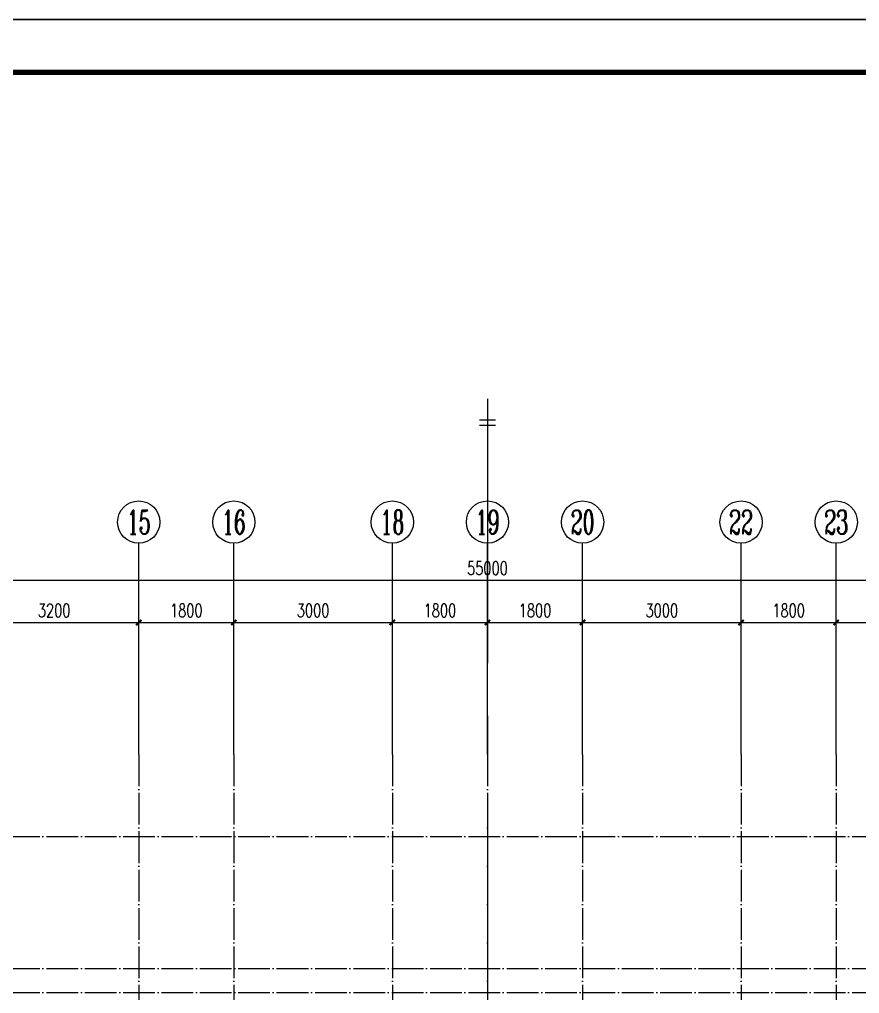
# Model space of a CAD drawing. Extents: x 393367 to 3005760, y 4998 to 826018.
# Drawn here: x 2511249 to 2527148, y 499529 to 517962 of the extents above; entities that cross this region are included whole.
import ezdxf
from ezdxf.enums import TextEntityAlignment as Align

# ---------------------------------------------------------------- set-up
doc = ezdxf.new("R2010")
doc.units = 0
doc.header["$LTSCALE"] = 1000
doc.linetypes.add('CENTER', pattern=[8, 5, -1, 1, -1])
doc.linetypes.add('DOTE', pattern=[2.42, 2, -0.2, 0.02, -0.2])
doc.layers.get('0').update_dxf_attribs({"linetype": 'CONTINUOUS'})
doc.layers.get('Defpoints').update_dxf_attribs({"linetype": 'CONTINUOUS'})
for name, color, linetype in [('-TK', 7, 'CONTINUOUS'), ('AXIS', 3, 'CONTINUOUS'), ('AXIS_TEXT', 7, 'CONTINUOUS'), ('DOTE', 8, 'DOTE'), ('THIN', 7, 'CONTINUOUS')]:
    doc.layers.add(name, color=color, linetype=linetype)
doc.layers.add('yichutu', color=7, linetype='CONTINUOUS', true_color=0xffffff, plot=False)
doc.styles.add('_TCH_AXIS', font='COMPLEX', dxfattribs={"bigfont": 'GBCBIG'})
doc.styles.add('_TCH_DIM_T3', font='SIMPLEX', dxfattribs={"width": 0.705882, "bigfont": 'GBCBIG'})
doc.styles.add('COMPLEX', font='COMPLEX')
doc.dimstyles.new('_TCH_ARCH&&100', dxfattribs={"dimtxt": 255, "dimasz": 100, "dimexe": 250, "dimexo": 300, "dimgap": 100, "dimtad": 1, "dimdec": 0, "dimzin": 0, "dimdsep": 46, "dimtxsty": '_TCH_DIM_T3', "dimblk": 'ARCHTICK', "dimcen": 0.09, "dimclrt": 7, "dimazin": 2, "dimtfac": 1, "dimtdec": 0, "dimtix": 1, "dimtmove": 2, "dimatfit": 3, "dimldrblk": 'ARCHTICK', "dimfxl": 1, "dimtolj": 1, "dimtzin": 0, "dimarcsym": 0})

# ---------------------------------------------------------------- blocks, each defined once
blk = doc.blocks.new('_ArchTick')
at = {"color": 0, "linetype": 'ByBlock', "const_width": 0.4}
blk.add_lwpolyline([(-0.5, -0.5), (0.5, 0.5)], dxfattribs=at)
blk = doc.blocks.new('*D661')
at = {"layer": 'AXIS', "color": 0, "lineweight": -2, "transparency": 16777216}
for p, q in [((2526706, 504351), (2526706, 506801)), ((2529906, 504351), (2529906, 506801)), ((2526706, 506551), (2529906, 506551))]:
    blk.add_line(p, q, dxfattribs=at)
at = {"layer": 'Defpoints', "color": 0, "transparency": 16777216}
for p in [(2529906, 506551), (2526706, 504051), (2529906, 504051)]:
    blk.add_point(p, dxfattribs=at)
at = {"layer": 'AXIS', "color": 0, "lineweight": -2, "transparency": 16777216, "xscale": 100, "yscale": 100, "zscale": 100, "rotation": 180}
blk.add_blockref('_ArchTick', (2526706, 506551), dxfattribs=at)
at = {"layer": 'AXIS', "color": 0, "lineweight": -2, "transparency": 16777216, "xscale": 100, "yscale": 100, "zscale": 100}
blk.add_blockref('_ArchTick', (2529906, 506551), dxfattribs=at)
at = {"layer": 'AXIS', "color": 7, "transparency": 16777216, "insert": (2528306, 506778), "char_height": 255, "attachment_point": 5, "style": '_TCH_DIM_T3'}
blk.add_mtext('\\A1;3200', dxfattribs=at)
blk = doc.blocks.new('*D662')
at = {"layer": 'AXIS', "color": 0, "lineweight": -2, "transparency": 16777216}
for p, q in [((2524906, 504351), (2524906, 506801)), ((2526706, 504351), (2526706, 506801)), ((2524906, 506551), (2526706, 506551))]:
    blk.add_line(p, q, dxfattribs=at)
at = {"layer": 'Defpoints', "color": 0, "transparency": 16777216}
for p in [(2526706, 506551), (2524906, 504051), (2526706, 504051)]:
    blk.add_point(p, dxfattribs=at)
at = {"layer": 'AXIS', "color": 0, "lineweight": -2, "transparency": 16777216, "xscale": 100, "yscale": 100, "zscale": 100, "rotation": 180}
blk.add_blockref('_ArchTick', (2524906, 506551), dxfattribs=at)
at = {"layer": 'AXIS', "color": 0, "lineweight": -2, "transparency": 16777216, "xscale": 100, "yscale": 100, "zscale": 100}
blk.add_blockref('_ArchTick', (2526706, 506551), dxfattribs=at)
at = {"layer": 'AXIS', "color": 7, "transparency": 16777216, "insert": (2525806, 506778), "char_height": 255, "attachment_point": 5, "style": '_TCH_DIM_T3'}
blk.add_mtext('\\A1;1800', dxfattribs=at)
blk = doc.blocks.new('*D663')
at = {"layer": 'AXIS', "color": 0, "lineweight": -2, "transparency": 16777216}
for p, q in [((2521906, 504351), (2521906, 506801)), ((2524906, 504351), (2524906, 506801)), ((2521906, 506551), (2524906, 506551))]:
    blk.add_line(p, q, dxfattribs=at)
at = {"layer": 'Defpoints', "color": 0, "transparency": 16777216}
for p in [(2524906, 506551), (2521906, 504051), (2524906, 504051)]:
    blk.add_point(p, dxfattribs=at)
at = {"layer": 'AXIS', "color": 0, "lineweight": -2, "transparency": 16777216, "xscale": 100, "yscale": 100, "zscale": 100, "rotation": 180}
blk.add_blockref('_ArchTick', (2521906, 506551), dxfattribs=at)
at = {"layer": 'AXIS', "color": 0, "lineweight": -2, "transparency": 16777216, "xscale": 100, "yscale": 100, "zscale": 100}
blk.add_blockref('_ArchTick', (2524906, 506551), dxfattribs=at)
at = {"layer": 'AXIS', "color": 7, "transparency": 16777216, "insert": (2523406, 506778), "char_height": 255, "attachment_point": 5, "style": '_TCH_DIM_T3'}
blk.add_mtext('\\A1;3000', dxfattribs=at)
blk = doc.blocks.new('*D664')
at = {"layer": 'AXIS', "color": 0, "lineweight": -2, "transparency": 16777216}
for p, q in [((2520106, 504351), (2520106, 506801)), ((2521906, 504351), (2521906, 506801)), ((2520106, 506551), (2521906, 506551))]:
    blk.add_line(p, q, dxfattribs=at)
at = {"layer": 'Defpoints', "color": 0, "transparency": 16777216}
for p in [(2521906, 506551), (2520106, 504051), (2521906, 504051)]:
    blk.add_point(p, dxfattribs=at)
at = {"layer": 'AXIS', "color": 0, "lineweight": -2, "transparency": 16777216, "xscale": 100, "yscale": 100, "zscale": 100, "rotation": 180}
blk.add_blockref('_ArchTick', (2520106, 506551), dxfattribs=at)
at = {"layer": 'AXIS', "color": 0, "lineweight": -2, "transparency": 16777216, "xscale": 100, "yscale": 100, "zscale": 100}
blk.add_blockref('_ArchTick', (2521906, 506551), dxfattribs=at)
at = {"layer": 'AXIS', "color": 7, "transparency": 16777216, "insert": (2521006, 506778), "char_height": 255, "attachment_point": 5, "style": '_TCH_DIM_T3'}
blk.add_mtext('\\A1;1800', dxfattribs=at)
blk = doc.blocks.new('*D707')
at = {"layer": 'AXIS', "color": 0, "lineweight": -2, "transparency": 16777216}
for p, q in [((2510306, 504351), (2510306, 506801)), ((2513506, 504351), (2513506, 506801)), ((2510306, 506551), (2513506, 506551))]:
    blk.add_line(p, q, dxfattribs=at)
at = {"layer": 'Defpoints', "color": 0, "transparency": 16777216}
for p in [(2513506, 506551), (2510306, 504051), (2513506, 504051)]:
    blk.add_point(p, dxfattribs=at)
at = {"layer": 'AXIS', "color": 0, "lineweight": -2, "transparency": 16777216, "xscale": 100, "yscale": 100, "zscale": 100, "rotation": 180}
blk.add_blockref('_ArchTick', (2510306, 506551), dxfattribs=at)
at = {"layer": 'AXIS', "color": 0, "lineweight": -2, "transparency": 16777216, "xscale": 100, "yscale": 100, "zscale": 100}
blk.add_blockref('_ArchTick', (2513506, 506551), dxfattribs=at)
at = {"layer": 'AXIS', "color": 7, "transparency": 16777216, "insert": (2511906, 506778), "char_height": 255, "attachment_point": 5, "style": '_TCH_DIM_T3'}
blk.add_mtext('\\A1;3200', dxfattribs=at)
blk = doc.blocks.new('*D708')
at = {"layer": 'AXIS', "color": 0, "lineweight": -2, "transparency": 16777216}
for p, q in [((2513506, 504351), (2513506, 506801)), ((2515306, 504351), (2515306, 506801)), ((2513506, 506551), (2515306, 506551))]:
    blk.add_line(p, q, dxfattribs=at)
at = {"layer": 'Defpoints', "color": 0, "transparency": 16777216}
for p in [(2515306, 506551), (2513506, 504051), (2515306, 504051)]:
    blk.add_point(p, dxfattribs=at)
at = {"layer": 'AXIS', "color": 0, "lineweight": -2, "transparency": 16777216, "xscale": 100, "yscale": 100, "zscale": 100, "rotation": 180}
blk.add_blockref('_ArchTick', (2513506, 506551), dxfattribs=at)
at = {"layer": 'AXIS', "color": 0, "lineweight": -2, "transparency": 16777216, "xscale": 100, "yscale": 100, "zscale": 100}
blk.add_blockref('_ArchTick', (2515306, 506551), dxfattribs=at)
at = {"layer": 'AXIS', "color": 7, "transparency": 16777216, "insert": (2514406, 506778), "char_height": 255, "attachment_point": 5, "style": '_TCH_DIM_T3'}
blk.add_mtext('\\A1;1800', dxfattribs=at)
blk = doc.blocks.new('*D709')
at = {"layer": 'AXIS', "color": 0, "lineweight": -2, "transparency": 16777216}
for p, q in [((2515306, 504351), (2515306, 506801)), ((2518306, 504351), (2518306, 506801)), ((2515306, 506551), (2518306, 506551))]:
    blk.add_line(p, q, dxfattribs=at)
at = {"layer": 'Defpoints', "color": 0, "transparency": 16777216}
for p in [(2518306, 506551), (2515306, 504051), (2518306, 504051)]:
    blk.add_point(p, dxfattribs=at)
at = {"layer": 'AXIS', "color": 0, "lineweight": -2, "transparency": 16777216, "xscale": 100, "yscale": 100, "zscale": 100, "rotation": 180}
blk.add_blockref('_ArchTick', (2515306, 506551), dxfattribs=at)
at = {"layer": 'AXIS', "color": 0, "lineweight": -2, "transparency": 16777216, "xscale": 100, "yscale": 100, "zscale": 100}
blk.add_blockref('_ArchTick', (2518306, 506551), dxfattribs=at)
at = {"layer": 'AXIS', "color": 7, "transparency": 16777216, "insert": (2516806, 506778), "char_height": 255, "attachment_point": 5, "style": '_TCH_DIM_T3'}
blk.add_mtext('\\A1;3000', dxfattribs=at)
blk = doc.blocks.new('*D710')
at = {"layer": 'AXIS', "color": 0, "lineweight": -2, "transparency": 16777216}
for p, q in [((2518306, 504351), (2518306, 506801)), ((2520106, 504351), (2520106, 506801)), ((2518306, 506551), (2520106, 506551))]:
    blk.add_line(p, q, dxfattribs=at)
at = {"layer": 'Defpoints', "color": 0, "transparency": 16777216}
for p in [(2520106, 506551), (2518306, 504051), (2520106, 504051)]:
    blk.add_point(p, dxfattribs=at)
at = {"layer": 'AXIS', "color": 0, "lineweight": -2, "transparency": 16777216, "xscale": 100, "yscale": 100, "zscale": 100, "rotation": 180}
blk.add_blockref('_ArchTick', (2518306, 506551), dxfattribs=at)
at = {"layer": 'AXIS', "color": 0, "lineweight": -2, "transparency": 16777216, "xscale": 100, "yscale": 100, "zscale": 100}
blk.add_blockref('_ArchTick', (2520106, 506551), dxfattribs=at)
at = {"layer": 'AXIS', "color": 7, "transparency": 16777216, "insert": (2519206, 506778), "char_height": 255, "attachment_point": 5, "style": '_TCH_DIM_T3'}
blk.add_mtext('\\A1;1800', dxfattribs=at)
blk = doc.blocks.new('*D711')
at = {"layer": 'AXIS', "color": 0, "lineweight": -2, "transparency": 16777216}
for p, q in [((2492606, 504351), (2492606, 507601)), ((2547606, 504351), (2547606, 507601)), ((2492606, 507351), (2547606, 507351))]:
    blk.add_line(p, q, dxfattribs=at)
at = {"layer": 'Defpoints', "color": 0, "transparency": 16777216}
for p in [(2547606, 507351), (2492606, 504051), (2547606, 504051)]:
    blk.add_point(p, dxfattribs=at)
at = {"layer": 'AXIS', "color": 0, "lineweight": -2, "transparency": 16777216, "xscale": 100, "yscale": 100, "zscale": 100, "rotation": 180}
blk.add_blockref('_ArchTick', (2492606, 507351), dxfattribs=at)
at = {"layer": 'AXIS', "color": 0, "lineweight": -2, "transparency": 16777216, "xscale": 100, "yscale": 100, "zscale": 100}
blk.add_blockref('_ArchTick', (2547606, 507351), dxfattribs=at)
at = {"layer": 'AXIS', "color": 7, "transparency": 16777216, "insert": (2520106, 507578), "char_height": 255, "attachment_point": 5, "style": '_TCH_DIM_T3'}
blk.add_mtext('\\A1;55000', dxfattribs=at)
blk = doc.blocks.new('_axiso')
blk.add_circle((0, 0), 0.5)
at = {"layer": 'AXIS_TEXT', "style": 'COMPLEX', "width": 1.041667}
blk.add_attdef('A', text='', height=0.56, dxfattribs=at).set_placement((-0.25, -0.28), (0.25, -0.28), align=Align.FIT)
blk = doc.blocks.new('A1')
blk.add_lwpolyline([(0, 59400), (0, 0), (84100, 0), (84100, 59400)], close=True)
at = {"const_width": 100}
blk.add_lwpolyline([(2500, 58400), (2500, 1000), (83100, 1000), (83100, 58400)], close=True, dxfattribs=at)
blk = doc.blocks.new('yct-841-594-84100-59400-100-1000')
at = {"layer": 'yichutu', "color": 7, "true_color": 0xffffff}
blk.add_lwpolyline([(0, 0), (0, 59400), (84100, 59400), (84100, 0)], close=True, dxfattribs=at)

msp = doc.modelspace()

# ---------------------------------------------------------------- linework, layer by layer
at = {"layer": 'AXIS'}
for p, q in [((2513506.45954, 504050.93054), (2513506.45954, 508050.93054)), ((2515306.45954, 504050.93054), (2515306.45954, 508050.93054)), ((2518306.45954, 504050.93054), (2518306.45954, 508050.93054)), ((2520106.45954, 504050.93054), (2520106.45954, 508050.93054)), ((2521906.45954, 504050.93054), (2521906.45954, 508050.93054)), ((2524906.45954, 504050.93054), (2524906.45954, 508050.93054)), ((2526706.45954, 504050.93054), (2526706.45954, 508050.93054))]:
    msp.add_line(p, q, dxfattribs=at)
at = {"layer": 'DOTE', "linetype": 'DOTE', "ltscale": 0.3}
for p, q in [((2513506.45954, 504050.93054), (2513506.45954, 485500.93054)), ((2515306.45954, 504050.93054), (2515306.45954, 493900.93054)), ((2518306.45954, 504050.93054), (2518306.45954, 493900.93054)), ((2520106.45954, 504050.93054), (2520106.45954, 485500.93054)), ((2521906.45954, 504050.93054), (2521906.45954, 493900.93054)), ((2524906.45954, 504050.93054), (2524906.45954, 493900.93054)), ((2526706.45954, 504050.93054), (2526706.45954, 485500.93054)), ((2490706.45954, 502500.93054), (2549506.45954, 502500.93054)), ((2490706.45954, 500000.93054), (2549506.45954, 500000.93054)), ((2490706.45954, 499550.93054), (2549506.45954, 499550.93054))]:
    msp.add_line(p, q, dxfattribs=at)
at = {"layer": 'THIN', "linetype": 'CENTER'}
msp.add_line((2520106.45954, 510783.71473), (2520106.45954, 479771.30682), dxfattribs=at)
at = {"layer": 'THIN'}
for p, q in [((2520256.45954, 510380.48225), (2519956.45954, 510380.48225)), ((2520256.45954, 510280.48225), (2519956.45954, 510280.48225))]:
    msp.add_line(p, q, dxfattribs=at)

# ---------------------------------------------------------------- block references
at = {"layer": '-TK'}
msp.add_blockref('A1', (2480869.24175, 458562.12225), dxfattribs=at)
at = {"layer": 'AXIS'}
ref = msp.add_blockref('_axiso', (2513506.45954, 508450.93054), dxfattribs=dict(at, xscale=800, yscale=800, zscale=800))
ref.add_attrib('A', '15', dxfattribs={"layer": 'AXIS_TEXT', "height": 452.54834, "style": '_TCH_AXIS', "width": 0.724138}).set_placement((2513280.18537, 508224.65637), (2513732.73371, 508224.65637), align=Align.FIT)
ref = msp.add_blockref('_axiso', (2515306.45954, 508450.93054), dxfattribs=dict(at, xscale=800, yscale=800, zscale=800))
ref.add_attrib('A', '16', dxfattribs={"layer": 'AXIS_TEXT', "height": 452.54834, "style": '_TCH_AXIS', "width": 0.724138}).set_placement((2515080.18537, 508224.65637), (2515532.73371, 508224.65637), align=Align.FIT)
ref = msp.add_blockref('_axiso', (2518306.45954, 508450.93054), dxfattribs=dict(at, xscale=800, yscale=800, zscale=800))
ref.add_attrib('A', '18', dxfattribs={"layer": 'AXIS_TEXT', "height": 452.54834, "style": '_TCH_AXIS', "width": 0.724138}).set_placement((2518080.18537, 508224.65637), (2518532.73371, 508224.65637), align=Align.FIT)
ref = msp.add_blockref('_axiso', (2520106.45954, 508450.93054), dxfattribs=dict(at, xscale=800, yscale=800, zscale=800))
ref.add_attrib('A', '19', dxfattribs={"layer": 'AXIS_TEXT', "height": 452.54834, "style": '_TCH_AXIS', "width": 0.724138}).set_placement((2519880.18537, 508224.65637), (2520332.73371, 508224.65637), align=Align.FIT)
ref = msp.add_blockref('_axiso', (2521906.45954, 508450.93054), dxfattribs=dict(at, xscale=800, yscale=800, zscale=800))
ref.add_attrib('A', '20', dxfattribs={"layer": 'AXIS_TEXT', "height": 452.54834, "style": '_TCH_AXIS', "width": 0.617647}).set_placement((2521680.18537, 508224.65637), (2522132.73371, 508224.65637), align=Align.FIT)
ref = msp.add_blockref('_axiso', (2524906.45954, 508450.93054), dxfattribs=dict(at, xscale=800, yscale=800, zscale=800))
ref.add_attrib('A', '22', dxfattribs={"layer": 'AXIS_TEXT', "height": 452.54834, "style": '_TCH_AXIS', "width": 0.617647}).set_placement((2524680.18537, 508224.65637), (2525132.73371, 508224.65637), align=Align.FIT)
ref = msp.add_blockref('_axiso', (2526706.45954, 508450.93054), dxfattribs=dict(at, xscale=800, yscale=800, zscale=800))
ref.add_attrib('A', '23', dxfattribs={"layer": 'AXIS_TEXT', "height": 452.54834, "style": '_TCH_AXIS', "width": 0.617647}).set_placement((2526480.18537, 508224.65637), (2526932.73371, 508224.65637), align=Align.FIT)
at = {"layer": 'yichutu'}
msp.add_blockref('yct-841-594-84100-59400-100-1000', (2480869.24175, 458562.12225), dxfattribs=at)

# ---------------------------------------------------------------- dimensions: what is measured, and where the dimension line sits
at = {"layer": 'AXIS'}
for p1, p2, distance, picture, middle in [((2492606.45954, 504050.93054), (2547606.45954, 504050.93054), 3300, '*D711', (2520106.45954, 507578.43054)), ((2510306.45954, 504050.93054), (2513506.45954, 504050.93054), 2500, '*D707', (2511906.45954, 506778.43054)), ((2513506.45954, 504050.93054), (2515306.45954, 504050.93054), 2500, '*D708', (2514406.45954, 506778.43054)), ((2515306.45954, 504050.93054), (2518306.45954, 504050.93054), 2500, '*D709', (2516806.45954, 506778.43054)), ((2518306.45954, 504050.93054), (2520106.45954, 504050.93054), 2500, '*D710', (2519206.45954, 506778.43054)), ((2520106.45954, 504050.93054), (2521906.45954, 504050.93054), 2500, '*D664', (2521006.45954, 506778.43054)), ((2521906.45954, 504050.93054), (2524906.45954, 504050.93054), 2500, '*D663', (2523406.45954, 506778.43054)), ((2524906.45954, 504050.93054), (2526706.45954, 504050.93054), 2500, '*D662', (2525806.45954, 506778.43054)), ((2526706.45954, 504050.93054), (2529906.45954, 504050.93054), 2500, '*D661', (2528306.45954, 506778.43054))]:
    dim = msp.add_aligned_dim(p1=p1, p2=p2, distance=distance, dimstyle='_TCH_ARCH&&100', dxfattribs=at)
    dim.commit()
    dim.dimension.update_dxf_attribs({"geometry": picture, "text_midpoint": middle})

doc.saveas('drawing.dxf')
